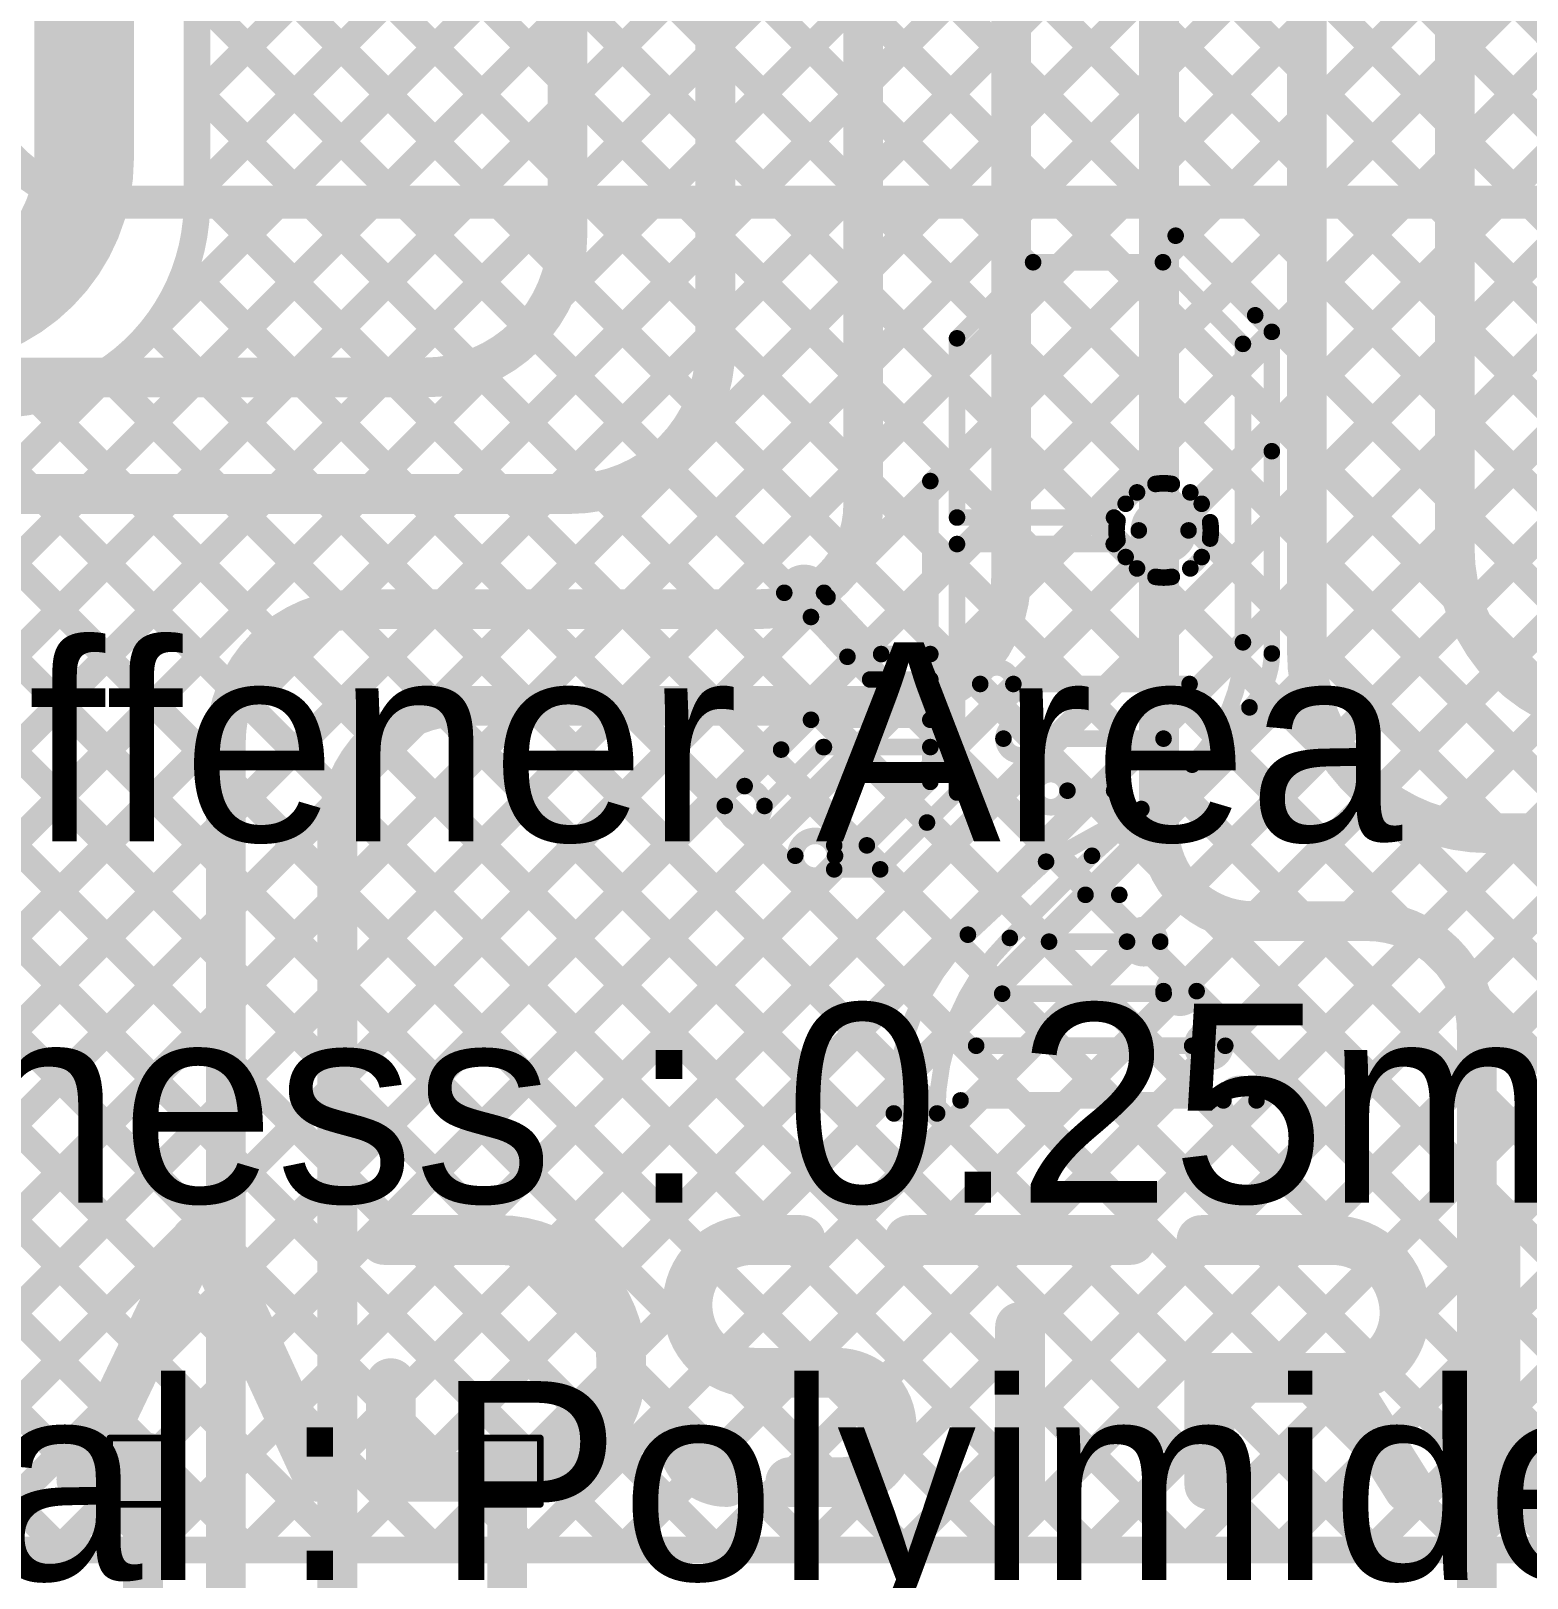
# Model space of a CAD drawing. Header units: inches. Extents: x -17 to 443, y -40 to 218.
# Drawn here: x 93.12 to 104.59, y 119.4 to 131.25 of the extents above; entities that cross this region are included whole.
import ezdxf

# ---------------------------------------------------------------- set-up
doc = ezdxf.new("R2010")
doc.units = ezdxf.units.IN
for name, color, linetype in [('Bottom Layer', 5, 'Continuous'), ('Drill Drawing', 1, 'Continuous'), ('Fabrication', 76, 'Continuous'), ('Top Layer', 1, 'Continuous'), ('Top Overlay', 2, 'Continuous'), ('Via Holes', 16, 'Continuous')]:
    doc.layers.add(name, color=color, linetype=linetype)
doc.styles.add('Arial', font='', dxfattribs={"height": 0.2})
doc.styles.get('Arial').set_extended_font_data('Arial')

msp = doc.modelspace()

# ---------------------------------------------------------------- hatches: boundary and pattern name
at = {"layer": 'Bottom Layer'}
h = msp.add_hatch(color=5, dxfattribs=at)
edge = h.paths.add_edge_path()
edge.add_arc((93.98254508, 120.21947), 0.2999994, 0, 360)
h = msp.add_hatch(color=5, dxfattribs=at)
edge = h.paths.add_edge_path()
edge.add_arc((96.7722728, 120.21947), 0.2999994, 0, 360)
at = {"layer": 'Top Layer'}
h = msp.add_hatch(color=1, dxfattribs=at)
edge = h.paths.add_edge_path()
edge.add_arc((93.98254508, 120.21947), 0.2999994, 0, 360)
h = msp.add_hatch(color=1, dxfattribs=at)
edge = h.paths.add_edge_path()
edge.add_arc((96.7722728, 120.21947), 0.2999994, 0, 360)
at = {"layer": 'Via Holes'}
h = msp.add_hatch(color=7, dxfattribs=at)
edge = h.paths.add_edge_path()
edge.add_arc((93.98254508, 120.21947), 0.1499997, 0, 360)
h = msp.add_hatch(color=7, dxfattribs=at)
edge = h.paths.add_edge_path()
edge.add_arc((96.7722728, 120.21947), 0.1499997, 0, 360)

# ---------------------------------------------------------------- linework, layer by layer
at = {"layer": 'Bottom Layer', "const_width": 0.3048}
for points in [[(97.23460868, 129.69020544), (97.23460868, 136.52627)], [(98.36762139999999, 128.81593744), (98.36762139999999, 136.52627)], [(99.50063411999999, 127.6196076), (99.50063411999999, 136.52627)], [(100.63364684, 127.06508496), (100.63364684, 136.52627)], [(101.76665956, 125.15538088), (101.76665956, 136.52627)], [(102.89967228, 126.50376274), (102.89967228, 136.52627)], [(104.032685, 127.28149296), (104.032685, 136.52627)], [(71.98706963999999, 128.59859218), (96.14299541999999, 128.59859218)], [(92.10180715999999, 127.70553072), (97.25721468, 127.70553072)], [(95.6374262, 126.82347), (98.70449651999999, 126.82347)], [(96.43666768, 126.08253168), (99.65109355999999, 126.08253168)], [(94.61754508, 117.73101168), (94.61754508, 125.80358888)], [(95.47227285999999, 115.85739592), (95.47227285999999, 125.11813686)], [(104.29673324, 125.10670178), (106.32410282, 125.10670178)], [(102.48867996, 124.43336048), (103.35906176, 124.43336048)], [(104.20165088, 110.59468864), (104.20165088, 123.59077136)], [(93.98254508, 117.98501168), (93.98254508, 120.21947)], [(96.7722728, 115.85739592), (96.7722728, 120.21947)]]:
    msp.add_lwpolyline(points, dxfattribs=at)
for points in [[(97.23460868, 129.69020544, -0.4142135623730951), (96.14299541999999, 128.59859218)], [(98.36762139999999, 128.81593744, -0.4142135623730951), (97.25721468, 127.70553072)], [(99.50063411999999, 127.6196076, -0.4142135623730951), (98.70449651999999, 126.82347)], [(105.34141492, 125.97276304, -0.4142135623730951), (104.032685, 127.28149296)], [(100.63364684, 127.06508496, -0.4142135623730951), (99.65109355999999, 126.08253168)], [(94.61754508, 125.80358888, -0.4142135623730951), (95.6374262, 126.82347)], [(104.29673324, 125.10670178, -0.4142135623730951), (102.89967228, 126.50376274)], [(95.47227285999999, 125.11813686, -0.4142135623730951), (96.43666768, 126.08253168)], [(102.48867996, 124.43336048, -0.4142135623730951), (101.76665956, 125.15538088)], [(103.35906176, 124.43336048, -0.4142135623730951), (104.20165088, 123.59077136)]]:
    msp.add_lwpolyline(points, format="xyb", dxfattribs=at)
at = {"layer": 'Bottom Layer', "const_width": 0.1524}
for points in [[(97.15840868, 129.69020544, 1), (97.31080868, 129.69020544, 1)], [(97.15840868, 129.69020544, 1), (97.31080868, 129.69020544, 1)], [(98.29142139999999, 128.81593744, 1), (98.44382139999999, 128.81593744, 1)], [(98.29142139999999, 128.81593744, 1), (98.44382139999999, 128.81593744, 1)], [(96.06679542, 128.59859218, 1), (96.21919541999999, 128.59859218, 1)], [(96.06679542, 128.59859218, 1), (96.21919541999999, 128.59859218, 1)], [(97.18101467999999, 127.70553072, 1), (97.33341468, 127.70553072, 1)], [(97.18101467999999, 127.70553072, 1), (97.33341468, 127.70553072, 1)], [(99.42443411999999, 127.6196076, 1), (99.57683412, 127.6196076, 1)], [(99.42443411999999, 127.6196076, 1), (99.57683412, 127.6196076, 1)], [(103.956485, 127.28149296, 1), (104.108885, 127.28149296, 1)], [(103.956485, 127.28149296, 1), (104.108885, 127.28149296, 1)], [(100.55744684, 127.06508496, 1), (100.70984684, 127.06508496, 1)], [(100.55744684, 127.06508496, 1), (100.70984684, 127.06508496, 1)], [(95.5612262, 126.82347, 1), (95.7136262, 126.82347, 1)], [(95.5612262, 126.82347, 1), (95.7136262, 126.82347, 1)], [(98.62829651999999, 126.82347, 1), (98.78069651999999, 126.82347, 1)], [(98.62829651999999, 126.82347, 1), (98.78069651999999, 126.82347, 1)], [(102.82347228, 126.50376274, 1), (102.97587228, 126.50376274, 1)], [(102.82347228, 126.50376274, 1), (102.97587228, 126.50376274, 1)], [(96.36046768, 126.08253168, 1), (96.51286768, 126.08253168, 1)], [(96.36046768, 126.08253168, 1), (96.51286768, 126.08253168, 1)], [(99.57489355999999, 126.08253168, 1), (99.72729355999999, 126.08253168, 1)], [(99.57489355999999, 126.08253168, 1), (99.72729355999999, 126.08253168, 1)], [(94.54134507999999, 125.80358888, 1), (94.69374508, 125.80358888, 1)], [(94.54134507999999, 125.80358888, 1), (94.69374508, 125.80358888, 1)], [(101.69045956, 125.15538088, 1), (101.84285956, 125.15538088, 1)], [(101.69045956, 125.15538088, 1), (101.84285956, 125.15538088, 1)], [(95.39607285999999, 125.11813686, 1), (95.54847285999999, 125.11813686, 1)], [(95.39607285999999, 125.11813686, 1), (95.54847285999999, 125.11813686, 1)], [(104.22053324, 125.10670178, 1), (104.37293324, 125.10670178, 1)], [(104.22053324, 125.10670178, 1), (104.37293324, 125.10670178, 1)], [(102.41247996, 124.43336048, 1), (102.56487996, 124.43336048, 1)], [(102.41247996, 124.43336048, 1), (102.56487996, 124.43336048, 1)], [(103.28286176, 124.43336048, 1), (103.43526176, 124.43336048, 1)], [(103.28286176, 124.43336048, 1), (103.43526176, 124.43336048, 1)], [(104.12545088, 123.59077136, 1), (104.27785088, 123.59077136, 1)], [(104.12545088, 123.59077136, 1), (104.27785088, 123.59077136, 1)], [(93.90634508, 120.21947, 1), (94.05874508, 120.21947, 1)], [(96.6960728, 120.21947, 1), (96.8484728, 120.21947, 1)]]:
    msp.add_lwpolyline(points, format="xyb", close=True, dxfattribs=at)
at = {"layer": 'Drill Drawing', "const_width": 0.0508}
for points in [[(93.72854507999999, 120.47347), (94.23654507999998, 120.47347)], [(93.72854507999999, 119.96547), (93.72854507999999, 120.47347)], [(94.23654507999998, 119.96547), (94.23654507999998, 120.47347)], [(96.51827279999999, 120.47347), (97.0262728, 120.47347)], [(96.51827279999999, 119.96547), (96.51827279999999, 120.47347)], [(97.0262728, 119.96547), (97.0262728, 120.47347)], [(93.72854507999999, 119.96547), (94.23654507999998, 119.96547)], [(96.51827279999999, 119.96547), (97.0262728, 119.96547)]]:
    msp.add_lwpolyline(points, dxfattribs=at)
at = {"layer": 'Drill Drawing', "const_width": 0.0254}
for points in [[(93.71584508, 120.47347, 1), (93.74124508, 120.47347, 1)], [(93.71584508, 120.47347, 1), (93.74124508, 120.47347, 1)], [(94.22384508, 120.47347, 1), (94.24924508, 120.47347, 1)], [(94.22384508, 120.47347, 1), (94.24924508, 120.47347, 1)], [(96.5055728, 120.47347, 1), (96.53097279999999, 120.47347, 1)], [(96.5055728, 120.47347, 1), (96.53097279999999, 120.47347, 1)], [(97.01357279999999, 120.47347, 1), (97.0389728, 120.47347, 1)], [(97.01357279999999, 120.47347, 1), (97.0389728, 120.47347, 1)], [(93.71584508, 119.96547, 1), (93.74124508, 119.96547, 1)], [(93.71584508, 119.96547, 1), (93.74124508, 119.96547, 1)], [(94.22384508, 119.96547, 1), (94.24924508, 119.96547, 1)], [(94.22384508, 119.96547, 1), (94.24924508, 119.96547, 1)], [(96.5055728, 119.96547, 1), (96.53097279999999, 119.96547, 1)], [(96.5055728, 119.96547, 1), (96.53097279999999, 119.96547, 1)], [(97.01357279999999, 119.96547, 1), (97.0389728, 119.96547, 1)], [(97.01357279999999, 119.96547, 1), (97.0389728, 119.96547, 1)]]:
    msp.add_lwpolyline(points, format="xyb", close=True, dxfattribs=at)
at = {"layer": 'Fabrication', "const_width": 0.254}
msp.add_lwpolyline([(93.75048052, 129.94156384, -0.4142135623730951), (92.66891042, 131.02313394)], format="xyb", dxfattribs=at)
msp.add_lwpolyline([(93.75048052, 129.94156384), (108.09022832, 129.94156384)], dxfattribs=at)
at = {"layer": 'Fabrication', "const_width": 0.127}
msp.add_lwpolyline([(93.68698051999999, 129.94156384, 1), (93.81398051999999, 129.94156384, 1)], format="xyb", close=True, dxfattribs=at)
msp.add_lwpolyline([(93.68698051999999, 129.94156384, 1), (93.81398051999999, 129.94156384, 1)], format="xyb", close=True, dxfattribs=at)
at = {"layer": 'Top Layer'}
for points, const_width in [([(93.53249772, 130.27444608), (93.53249772, 139.32638886)], 0.7619999999999999), ([(89.21147004, 121.24425078), (100.63268672, 132.66546746)], 0.2032), ([(89.21147004, 120.52582956), (101.35110794, 132.66546746)], 0.2032), ([(89.21147004, 123.39951444), (98.47742305999999, 132.66546746)], 0.2032), ([(89.21147004, 121.962672), (99.91426549999998, 132.66546746)], 0.2032), ([(89.21147004, 122.68109322), (99.19584428, 132.66546746)], 0.2032), ([(89.32522394, 119.92116224), (102.06952916, 132.66546746)], 0.2032), ([(89.32522394, 119.92116224), (102.06952916, 132.66546746)], 0.2032), ([(89.75274404, 119.63026112), (102.78795038, 132.66546746)], 0.2032), ([(90.45622752, 119.61532338), (103.5063716, 132.66546746)], 0.2032), ([(91.17464874, 119.61532338), (104.22479028, 132.66546492)], 0.2032), ([(91.89306995999999, 119.61532338), (104.9432115, 132.66546492)], 0.2032), ([(92.61149118, 119.61532338), (105.66163272, 132.66546492)], 0.2032), ([(93.3299124, 119.61532338), (106.38005394, 132.66546492)], 0.2032), ([(94.00585211999999, 128.91231774), (97.75900438, 132.66547)], 0.2032), ([(94.39609772, 130.02098456), (97.04058316, 132.66547)], 0.2032), ([(94.39609772, 130.73940578), (96.32216193999999, 132.66547)], 0.2032), ([(95.39925294, 132.66547), (108.44939956, 119.61532338)], 0.2032), ([(96.11767415999999, 132.66547), (109.16782078, 119.61532338)], 0.2032), ([(96.83609537999999, 132.66547), (109.886242, 119.61532338)], 0.2032), ([(97.5545166, 132.66547), (110.60466322, 119.61532338)], 0.2032), ([(98.2729175, 132.66546746), (111.27361032, 119.66477464)], 0.2032), ([(98.99133871999999, 132.66546746), (111.5156901, 120.14111608)], 0.2032), ([(99.70975994, 132.66546746), (111.5156901, 120.8595373)], 0.2032), ([(100.42818116, 132.66546746), (111.5156901, 121.57795852)], 0.2032), ([(101.14660238, 132.66546746), (111.51568756, 122.29638228)], 0.2032), ([(101.8650236, 132.66546746), (111.51568756, 123.0148035)], 0.2032), ([(102.58344482, 132.66546746), (111.51568756, 123.73322472)], 0.2032), ([(103.30186604, 132.66546746), (111.51568756, 124.45164594)], 0.2032), ([(94.04833362, 119.61532338), (107.0192932, 132.58628296)], 0.2032), ([(94.74546456, 132.60083716), (107.73097834, 119.61532338)], 0.2032), ([(94.41945301999999, 132.20842748), (107.01255712, 119.61532338)], 0.2032), ([(94.76675484, 119.61532338), (107.37204078, 132.22060932)], 0.2032), ([(94.39609772, 129.94157654), (94.39609772, 132.03896376)], 0.2032), ([(94.39609772, 129.94157654), (94.39609772, 132.03896376)], 0.2032), ([(95.48517605999999, 119.61532338), (107.467908, 131.59805532)], 0.2032), ([(94.39609772, 131.51336156), (106.2941359, 119.61532338)], 0.2032), ([(96.20359728, 119.61532338), (107.59338654, 131.00511264)], 0.2032), ([(94.39609772, 130.79494034), (105.57571468, 119.61532338)], 0.2032), ([(96.9220185, 119.61532338), (107.7882147, 130.48151958)], 0.2032), ([(94.39609772, 130.07651912), (104.85729346, 119.61532338)], 0.2032), ([(97.64043971999999, 119.61532338), (108.03979662, 130.01468028)], 0.2032), ([(98.35886094, 119.61532338), (108.34152576, 129.5979882)], 0.2032), ([(94.31318196, 129.44101366), (104.13887224, 119.61532338)], 0.2032), ([(99.07728216, 119.61532338), (108.69030586, 129.22834708)], 0.2032), ([(94.05949692, 128.97627748), (103.42045102, 119.61532338)], 0.2032), ([(99.79570337999999, 119.61532338), (109.08559844, 128.90521844)], 0.2032), ([(89.21147004, 124.11793566), (93.87292375999999, 128.77938938)], 0.2032), ([(93.68223834, 128.63511484), (102.7020298, 119.61532338)], 0.2032), ([(100.5141246, 119.61532338), (109.52929072, 128.6304895)], 0.2032), ([(89.619709, 128.38711686), (98.39150248, 119.61532338)], 0.2032), ([(90.33610076, 128.38914632), (99.1099237, 119.61532338)], 0.2032), ([(91.05452197999999, 128.38914632), (99.82834491999999, 119.61532338)], 0.2032), ([(91.7729432, 128.38914632), (100.54676614, 119.61532338)], 0.2032), ([(92.49136442, 128.38914632), (101.26518736, 119.61532338)], 0.2032), ([(93.17419262, 128.42473934), (101.98360858, 119.61532338)], 0.2032), ([(101.23254582, 119.61532338), (110.02622648, 128.40900404)], 0.2032), ([(101.95096704, 119.61532338), (110.5858215, 128.25017784)], 0.2032), ([(89.22827214, 128.0601325), (97.67308125999999, 119.61532338)], 0.2032), ([(102.66938826, 119.61532338), (111.16068192, 128.10661704)], 0.2032), ([(103.38780948, 119.61532338), (111.48041712, 127.70793102)], 0.2032), ([(89.21147257999999, 127.35851084), (96.95466004, 119.61532338)], 0.2032), ([(104.1062307, 119.61532338), (111.5156901, 127.02478278)], 0.2032), ([(89.21147257999999, 126.64008962), (96.23623882, 119.61532338)], 0.2032), ([(89.21147257999999, 125.9216684), (95.51781759999999, 119.61532338)], 0.2032), ([(89.21147257999999, 125.20324718), (94.79939638, 119.61532338)], 0.2032), ([(89.21147257999999, 124.48482596), (94.08097516, 119.61532338)], 0.2032), ([(89.21147004, 123.76640728), (93.36255394, 119.61532338)], 0.2032), ([(89.89484433999999, 119.61532338), (111.06936384, 119.61532338)], 0.2032)]:
    msp.add_lwpolyline(points, dxfattribs=dict(at, const_width=const_width))
for points, const_width in [([(94.34529771999999, 130.79494034, 1), (94.44689772, 130.79494034, 1)], 0.1016), ([(94.34529771999999, 130.73940578, 1), (94.44689772, 130.73940578, 1)], 0.1016), ([(93.34199772, 130.27444608, 1), (93.72299772, 130.27444608, 1)], 0.3809999999999999), ([(93.34199772, 130.27444608, 1), (93.72299772, 130.27444608, 1)], 0.3809999999999999), ([(94.34529771999999, 130.07651912, 1), (94.44689772, 130.07651912, 1)], 0.1016), ([(94.34529518, 129.94156638, 1), (94.44689518, 129.94156638, 1)], 0.1016), ([(94.34529771999999, 130.02098456, 1), (94.44689772, 130.02098456, 1)], 0.1016), ([(94.34529771999999, 129.94157654, 1), (94.44689772, 129.94157654, 1)], 0.1016), ([(94.34529771999999, 129.94157654, 1), (94.44689772, 129.94157654, 1)], 0.1016), ([(94.33781995999999, 129.78940768, 1), (94.43941996, 129.78940768, 1)], 0.1016), ([(94.33781995999999, 129.78940768, 1), (94.43941996, 129.78940768, 1)], 0.1016), ([(94.27844999999999, 129.4909272, 1), (94.38005, 129.4909272, 1)], 0.1016), ([(94.27844999999999, 129.4909272, 1), (94.38005, 129.4909272, 1)], 0.1016), ([(94.26238196, 129.44101366, 1), (94.36398195999999, 129.44101366, 1)], 0.1016), ([(94.16198845999999, 129.2097619, 1), (94.26358846, 129.2097619, 1)], 0.1016), ([(94.16198845999999, 129.2097619, 1), (94.26358846, 129.2097619, 1)], 0.1016), ([(94.00869691999999, 128.97627748, 1), (94.11029692, 128.97627748, 1)], 0.1016), ([(93.95505211999999, 128.91231774, 1), (94.05665212, 128.91231774, 1)], 0.1016), ([(93.99291081999999, 128.95672202, 1), (94.09451082, 128.95672202, 1)], 0.1016), ([(93.99291081999999, 128.95672202, 1), (94.09451082, 128.95672202, 1)], 0.1016), ([(93.77771694, 128.74152814, 1), (93.87931694, 128.74152814, 1)], 0.1016), ([(93.77771694, 128.74152814, 1), (93.87931694, 128.74152814, 1)], 0.1016), ([(93.82212376, 128.77938938, 1), (93.92372376, 128.77938938, 1)], 0.1016), ([(93.63143833999999, 128.63511484, 1), (93.73303834, 128.63511484, 1)], 0.1016), ([(93.52467705999999, 128.5724505, 1), (93.62627705999999, 128.5724505, 1)], 0.1016), ([(93.52467705999999, 128.5724505, 1), (93.62627705999999, 128.5724505, 1)], 0.1016), ([(93.12339262, 128.42473934, 1), (93.22499262, 128.42473934, 1)], 0.1016), ([(93.24351176, 128.4559915, 1), (93.34511176, 128.4559915, 1)], 0.1016), ([(93.24351176, 128.4559915, 1), (93.34511176, 128.4559915, 1)], 0.1016), ([(93.2791124, 119.61532338, 1), (93.3807124, 119.61532338, 1)], 0.1016), ([(93.31175394, 119.61532338, 1), (93.41335394, 119.61532338, 1)], 0.1016), ([(93.99753362, 119.61532338, 1), (94.09913362, 119.61532338, 1)], 0.1016), ([(94.03017515999998, 119.61532338, 1), (94.13177515999999, 119.61532338, 1)], 0.1016), ([(94.71595484, 119.61532338, 1), (94.81755484, 119.61532338, 1)], 0.1016), ([(94.74859638, 119.61532338, 1), (94.85019638, 119.61532338, 1)], 0.1016), ([(95.43437605999999, 119.61532338, 1), (95.53597606, 119.61532338, 1)], 0.1016), ([(95.46701759999999, 119.61532338, 1), (95.5686176, 119.61532338, 1)], 0.1016), ([(96.15279728, 119.61532338, 1), (96.25439727999999, 119.61532338, 1)], 0.1016), ([(96.18543881999999, 119.61532338, 1), (96.28703881999999, 119.61532338, 1)], 0.1016), ([(96.8712185, 119.61532338, 1), (96.97281849999999, 119.61532338, 1)], 0.1016), ([(96.90386004, 119.61532338, 1), (97.00546003999999, 119.61532338, 1)], 0.1016), ([(97.58963972, 119.61532338, 1), (97.69123972, 119.61532338, 1)], 0.1016), ([(97.62228126, 119.61532338, 1), (97.72388126, 119.61532338, 1)], 0.1016), ([(98.30806093999999, 119.61532338, 1), (98.40966094, 119.61532338, 1)], 0.1016), ([(98.34070247999999, 119.61532338, 1), (98.44230248, 119.61532338, 1)], 0.1016), ([(99.02648215999999, 119.61532338, 1), (99.12808215999999, 119.61532338, 1)], 0.1016), ([(99.0591237, 119.61532338, 1), (99.16072369999999, 119.61532338, 1)], 0.1016), ([(99.74490338, 119.61532338, 1), (99.84650338, 119.61532338, 1)], 0.1016), ([(99.77754492, 119.61532338, 1), (99.87914492, 119.61532338, 1)], 0.1016), ([(100.4633246, 119.61532338, 1), (100.5649246, 119.61532338, 1)], 0.1016), ([(100.49596614, 119.61532338, 1), (100.59756614, 119.61532338, 1)], 0.1016), ([(101.18174582, 119.61532338, 1), (101.28334582, 119.61532338, 1)], 0.1016), ([(101.21438736, 119.61532338, 1), (101.31598736, 119.61532338, 1)], 0.1016), ([(101.90016704, 119.61532338, 1), (102.00176704, 119.61532338, 1)], 0.1016), ([(101.93280858, 119.61532338, 1), (102.03440858, 119.61532338, 1)], 0.1016), ([(102.61858826, 119.61532338, 1), (102.72018826, 119.61532338, 1)], 0.1016), ([(102.6512298, 119.61532338, 1), (102.7528298, 119.61532338, 1)], 0.1016), ([(103.33700948, 119.61532338, 1), (103.43860948, 119.61532338, 1)], 0.1016), ([(103.36965102, 119.61532338, 1), (103.47125102, 119.61532338, 1)], 0.1016), ([(104.0554307, 119.61532338, 1), (104.1570307, 119.61532338, 1)], 0.1016), ([(104.08807224, 119.61532338, 1), (104.18967224, 119.61532338, 1)], 0.1016)]:
    msp.add_lwpolyline(points, format="xyb", close=True, dxfattribs=dict(at, const_width=const_width))
for points, const_width in [([(93.53249772, 130.27444608, -0.4142135623730951), (92.31672164, 129.05867)], 0.7619999999999999), ([(94.39609517999999, 129.94156638, -0.0245478066137187), (94.38861996, 129.78940768)], 0.2032), ([(94.38861996, 129.78940768, -0.049127008268208), (94.32925, 129.4909272)], 0.2032), ([(94.32925, 129.4909272, -0.0491272453468187), (94.21278846, 129.2097619)], 0.2032), ([(94.21278846, 129.2097619, -0.049127176650928), (94.04371081999999, 128.95672202)], 0.2032), ([(94.04371081999999, 128.95672202, -0.0491272988689223), (93.82851694, 128.74152814)], 0.2032), ([(93.82851694, 128.74152814, -0.0491271544733395), (93.57547706, 128.5724505)], 0.2032), ([(93.57547706, 128.5724505, -0.049127201846099), (93.29431176, 128.4559915)], 0.2032), ([(93.29431176, 128.4559915, -0.049126945113486), (92.99583127999999, 128.39662154)], 0.2032)]:
    msp.add_lwpolyline(points, format="xyb", dxfattribs=dict(at, const_width=const_width))
at = {"layer": 'Top Overlay'}
for points, const_width in [([(100.01486728, 127.80475582), (101.89446728, 129.68435582)], 0.127), ([(101.89446728, 129.68435582), (102.50406728, 129.07475582)], 0.127), ([(100.21937792, 128.89826646), (100.80226728, 129.48115582)], 0.127), ([(100.80226728, 129.48115582), (101.79689572, 129.48115582)], 0.127), ([(101.79689572, 129.48115582), (102.40994758, 128.85570114)], 0.127), ([(102.50406728, 129.07475582), (102.63106728, 128.94775582)], 0.127), ([(100.21937792, 127.52535582), (100.21937792, 128.89826646)], 0.127), ([(102.63106728, 128.03335582), (102.63106728, 128.94775582)], 0.127), ([(102.40994758, 126.5691779), (102.40994758, 128.85570114)], 0.127), ([(102.63106728, 126.48395582), (102.63106728, 128.03335582)], 0.127), ([(100.01486728, 126.47933556), (100.01486728, 127.80475582)], 0.127), ([(100.21937792, 127.52535582), (101.42215428, 127.52535582)], 0.127), ([(101.42215428, 127.52535582), (101.44755428, 127.49995582)], 0.127), ([(101.44755428, 127.49995582), (101.44932466, 127.5017262)], 0.127), ([(100.21937792, 127.32215582), (101.4199902, 127.32215582)], 0.127), ([(100.21937792, 125.54330746), (100.21937792, 127.32215582)], 0.127), ([(101.4199902, 127.32215582), (101.44932466, 127.35149028)], 0.127), ([(99.22746728, 126.91575582), (99.63848754, 126.47933556)], 0.127), ([(99.10046728, 126.76335582), (99.37986727999998, 126.45855582)], 0.127), ([(99.37986727999998, 126.45855582), (99.55393855999999, 126.28448454)], 0.127), ([(99.63821829999999, 126.47933556), (100.01486728, 126.47933556)], 0.127), ([(99.63848754, 126.47933556), (99.83737208, 126.47933556)], 0.127), ([(99.55393855999999, 126.28448454), (99.63142634, 126.28448454)], 0.127), ([(99.63142634, 126.28448454), (100.01486728, 126.28448454)], 0.127), ([(100.01486728, 125.97595582), (100.01486728, 126.28448454)], 0.127), ([(100.65117792, 126.25013612), (102.00117268, 126.25013612)], 0.127), ([(102.0294251, 125.64030244), (102.45993986, 126.0708172)], 0.127), ([(98.87186727999999, 125.74735582), (99.10046728, 125.97595582)], 0.127), ([(99.10046728, 125.97595582), (100.01486728, 125.97595582)], 0.127), ([(100.82897792, 125.83139172), (101.80176998, 125.83139172)], 0.127), ([(98.59246728, 125.46795582), (98.87186727999999, 125.74735582)], 0.127), ([(98.74486728, 125.31555582), (99.19601954, 125.76670808)], 0.127), ([(99.19601954, 125.76670808), (99.1998016, 125.76670808)], 0.127), ([(99.1998016, 125.76670808), (100.01486728, 125.76670808)], 0.127), ([(100.01486728, 125.50011984), (100.01486728, 125.76670808)], 0.127), ([(101.25341954, 124.93408338), (102.02111168, 125.63198902)], 0.127), ([(99.5285919, 125.01384446), (100.01486728, 125.50011984)], 0.127), ([(100.21937792, 125.41846646), (100.21937792, 125.54330746)], 0.127), ([(99.98946727999999, 125.18855582), (100.21937792, 125.41846646)], 0.127), ([(101.06556114, 125.43258886), (101.42290866, 125.43258886)], 0.127), ([(100.90185052, 124.88860468), (101.63207004, 125.29243928)], 0.127), ([(99.63098692, 124.83007546), (99.98946727999999, 125.18855582)], 0.127), ([(99.27826728, 125.01384446), (99.5285919, 125.01384446)], 0.127), ([(100.30270516, 124.32944146), (100.90185052, 124.88860468)], 0.127), ([(100.62391864, 124.30458248), (101.25341954, 124.93408338)], 0.127), ([(99.27826728, 124.83007546), (99.63098692, 124.83007546)], 0.127), ([(101.20356696, 124.6349806), (101.4627892, 124.6349806)], 0.127), ([(100.92440318, 124.27605828), (101.52214392, 124.27605828)], 0.127), ([(100.56548086, 123.87725542), (101.80287996, 123.87725542)], 0.127), ([(100.3660807, 123.47845002), (102.02064686, 123.47845002)], 0.127), ([(100.24643908, 123.05970816), (102.2599301, 123.05970816)], 0.127), ([(99.73546728, 122.96000808), (100.06697792, 122.96000808)], 0.127), ([(93.5105699, 120.1559446), (94.3879367, 121.99043928)], 0.3809999999999999), ([(94.3879367, 121.99043928), (94.48763678, 121.99043928)], 0.3809999999999999), ([(94.48763678, 121.99043928), (95.32512557999999, 120.17588614)], 0.3809999999999999), ([(95.83129677999999, 121.99043928), (96.70866612, 121.99043928)], 0.3809999999999999), ([(98.65283038, 121.99043928), (99.0217222, 121.99043928)], 0.3809999999999999), ([(99.85452215999999, 121.99043928), (101.54943368, 121.99043928)], 0.3809999999999999), ([(102.09250854, 121.99043928), (103.08952204, 121.99043928)], 0.3809999999999999), ([(104.34574762, 121.5784208), (104.34574762, 121.99043928)], 0.3809999999999999), ([(100.70197792, 120.07618352), (100.70197792, 121.3244208)], 0.3809999999999999), ([(104.34574762, 120.75415016), (104.34574762, 121.2228208)], 0.3809999999999999), ([(97.64654842, 121.0133724), (97.64654842, 121.05187118)], 0.3809999999999999), ([(98.67277192, 120.97349186), (99.30088597999999, 120.97349186)], 0.3809999999999999), ([(95.88114936, 120.17588614), (95.88114936, 120.89373078)], 0.3809999999999999), ([(102.15233062, 120.1160666), (102.15233062, 120.93361132)], 0.3809999999999999), ([(102.15233062, 120.93361132), (103.00975588, 120.93361132)], 0.3809999999999999), ([(103.00975588, 120.93361132), (103.14933904, 120.93361132)], 0.3809999999999999), ([(103.14933904, 120.93361132), (103.67819244, 120.09136002)], 0.3809999999999999), ([(99.71963038, 120.51486692), (99.71963038, 120.55474746)], 0.3809999999999999), ([(95.88114936, 120.17588614), (96.66878304, 120.17588614)], 0.3809999999999999), ([(96.66878304, 120.17588614), (96.80906216, 120.17588614)], 0.3809999999999999), ([(98.94196365999998, 120.1360056), (99.34076906, 120.1360056)], 0.3809999999999999)]:
    msp.add_lwpolyline(points, dxfattribs=dict(at, const_width=const_width))
for points, const_width in [([(101.86271728, 129.68435582, 1), (101.92621728, 129.68435582, 1)], 0.0635), ([(101.86271728, 129.68435582, 1), (101.92621728, 129.68435582, 1)], 0.0635), ([(100.77051728, 129.48115582, 1), (100.83401728, 129.48115582, 1)], 0.0635), ([(100.77051728, 129.48115582, 1), (100.83401728, 129.48115582, 1)], 0.0635), ([(101.76514572, 129.48115582, 1), (101.82864572, 129.48115582, 1)], 0.0635), ([(101.76514572, 129.48115582, 1), (101.82864572, 129.48115582, 1)], 0.0635), ([(102.47231728, 129.07475582, 1), (102.53581728, 129.07475582, 1)], 0.0635), ([(102.47231728, 129.07475582, 1), (102.53581728, 129.07475582, 1)], 0.0635), ([(100.18762792, 128.89826646, 1), (100.25112792, 128.89826646, 1)], 0.0635), ([(100.18762792, 128.89826646, 1), (100.25112792, 128.89826646, 1)], 0.0635), ([(102.59931728, 128.94775582, 1), (102.66281728, 128.94775582, 1)], 0.0635), ([(102.59931728, 128.94775582, 1), (102.66281728, 128.94775582, 1)], 0.0635), ([(102.37819758, 128.85570114, 1), (102.44169758, 128.85570114, 1)], 0.0635), ([(102.37819758, 128.85570114, 1), (102.44169758, 128.85570114, 1)], 0.0635), ([(102.59931728, 128.03335582, 1), (102.66281728, 128.03335582, 1)], 0.0635), ([(102.59931728, 128.03335582, 1), (102.66281728, 128.03335582, 1)], 0.0635), ([(99.98311728, 127.80475582, 1), (100.04661728, 127.80475582, 1)], 0.0635), ([(99.98311728, 127.80475582, 1), (100.04661728, 127.80475582, 1)], 0.0635), ([(101.56701556, 127.71789798, 1), (101.63051556, 127.71789798, 1)], 0.0635), ([(101.7082421, 127.78241906, 1), (101.7717421, 127.78241906, 1)], 0.0635), ([(101.8337181, 127.78241906, 1), (101.8972181, 127.78241906, 1)], 0.0635), ([(101.97494464, 127.71789798, 1), (102.03844464, 127.71789798, 1)], 0.0635), ([(101.47969036, 127.63057278, 1), (101.54319036, 127.63057278, 1)], 0.0635), ([(101.9932301, 127.42660824, 1), (101.6122301, 127.42660824, 1)], 0.127), ([(102.06226984, 127.63057278, 1), (102.12576984, 127.63057278, 1)], 0.0635), ([(100.18762792, 127.52535582, 1), (100.25112792, 127.52535582, 1)], 0.0635), ([(100.18762792, 127.52535582, 1), (100.25112792, 127.52535582, 1)], 0.0635), ([(101.39040428, 127.52535582, 1), (101.45390428, 127.52535582, 1)], 0.0635), ([(101.39040428, 127.52535582, 1), (101.45390428, 127.52535582, 1)], 0.0635), ([(101.41516928, 127.48934624, 1), (101.47866928, 127.48934624, 1)], 0.0635), ([(101.41580428, 127.49995582, 1), (101.47930428, 127.49995582, 1)], 0.0635), ([(101.41580428, 127.49995582, 1), (101.47930428, 127.49995582, 1)], 0.0635), ([(101.41757466, 127.5017262, 1), (101.48107466, 127.5017262, 1)], 0.0635), ([(102.12679092, 127.48934624, 1), (102.19029092, 127.48934624, 1)], 0.0635), ([(101.41516928, 127.36387024, 1), (101.47866928, 127.36387024, 1)], 0.0635), ([(101.5804801, 127.42660824, 1), (101.6439801, 127.42660824, 1)], 0.0635), ([(101.9614801, 127.42660824, 1), (102.0249801, 127.42660824, 1)], 0.0635), ([(102.12679092, 127.36387024, 1), (102.19029092, 127.36387024, 1)], 0.0635), ([(100.18762792, 127.32215582, 1), (100.25112792, 127.32215582, 1)], 0.0635), ([(100.18762792, 127.32215582, 1), (100.25112792, 127.32215582, 1)], 0.0635), ([(101.3882402, 127.32215582, 1), (101.4517402, 127.32215582, 1)], 0.0635), ([(101.3882402, 127.32215582, 1), (101.4517402, 127.32215582, 1)], 0.0635), ([(101.41757466, 127.35149028, 1), (101.48107466, 127.35149028, 1)], 0.0635), ([(101.47969036, 127.2226437, 1), (101.54319036, 127.2226437, 1)], 0.0635), ([(101.56701556, 127.1353185, 1), (101.63051556, 127.1353185, 1)], 0.0635), ([(101.97494464, 127.1353185, 1), (102.03844464, 127.1353185, 1)], 0.0635), ([(102.06226984, 127.2226437, 1), (102.12576984, 127.2226437, 1)], 0.0635), ([(99.20056867999999, 126.94876058, 1), (98.89576867999999, 126.94876058, 1)], 0.127), ([(101.7082421, 127.07079742, 1), (101.7717421, 127.07079742, 1)], 0.0635), ([(101.8337181, 127.07079742, 1), (101.8972181, 127.07079742, 1)], 0.0635), ([(98.86401868, 126.94876058, 1), (98.92751867999999, 126.94876058, 1)], 0.0635), ([(99.16881868, 126.94876058, 1), (99.23231867999999, 126.94876058, 1)], 0.0635), ([(99.19571728, 126.91575582, 1), (99.25921727999999, 126.91575582, 1)], 0.0635), ([(99.06871728, 126.76335582, 1), (99.13221727999999, 126.76335582, 1)], 0.0635), ([(102.37819758, 126.5691779, 1), (102.44169758, 126.5691779, 1)], 0.0635), ([(102.37819758, 126.5691779, 1), (102.44169758, 126.5691779, 1)], 0.0635), ([(99.34811728, 126.45855582, 1), (99.41161728, 126.45855582, 1)], 0.0635), ([(99.34811728, 126.45855582, 1), (99.41161728, 126.45855582, 1)], 0.0635), ([(99.60646829999999, 126.47933556, 1), (99.6699683, 126.47933556, 1)], 0.0635), ([(99.60673754, 126.47933556, 1), (99.67023754, 126.47933556, 1)], 0.0635), ([(99.60673754, 126.47933556, 1), (99.67023754, 126.47933556, 1)], 0.0635), ([(99.80562207999999, 126.47933556, 1), (99.86912208, 126.47933556, 1)], 0.0635), ([(99.98311728, 126.47933556, 1), (100.04661728, 126.47933556, 1)], 0.0635), ([(99.98311728, 126.47933556, 1), (100.04661728, 126.47933556, 1)], 0.0635), ([(102.59931728, 126.48395582, 1), (102.66281728, 126.48395582, 1)], 0.0635), ([(102.59931728, 126.48395582, 1), (102.66281728, 126.48395582, 1)], 0.0635), ([(100.65117792, 126.25013612, 1), (100.39717792, 126.25013612, 1)], 0.127), ([(99.52218855999999, 126.28448454, 1), (99.58568856, 126.28448454, 1)], 0.0635), ([(99.52218855999999, 126.28448454, 1), (99.58568856, 126.28448454, 1)], 0.0635), ([(99.59967633999999, 126.28448454, 1), (99.66317633999999, 126.28448454, 1)], 0.0635), ([(99.59967633999999, 126.28448454, 1), (99.66317633999999, 126.28448454, 1)], 0.0635), ([(99.98311728, 126.28448454, 1), (100.04661728, 126.28448454, 1)], 0.0635), ([(99.98311728, 126.28448454, 1), (100.04661728, 126.28448454, 1)], 0.0635), ([(100.36542792, 126.25013612, 1), (100.42892792, 126.25013612, 1)], 0.0635), ([(100.61942792, 126.25013612, 1), (100.68292792, 126.25013612, 1)], 0.0635), ([(100.61942792, 126.25013612, 1), (100.68292792, 126.25013612, 1)], 0.0635), ([(101.96942268, 126.25013612, 1), (102.03292268, 126.25013612, 1)], 0.0635), ([(102.42818986, 126.0708172, 1), (102.49168986, 126.0708172, 1)], 0.0635), ([(102.42818986, 126.0708172, 1), (102.49168986, 126.0708172, 1)], 0.0635), ([(99.06871728, 125.97595582, 1), (99.13221727999999, 125.97595582, 1)], 0.0635), ([(99.06871728, 125.97595582, 1), (99.13221727999999, 125.97595582, 1)], 0.0635), ([(99.98311728, 125.97595582, 1), (100.04661728, 125.97595582, 1)], 0.0635), ([(99.98311728, 125.97595582, 1), (100.04661728, 125.97595582, 1)], 0.0635), ([(100.82897792, 125.83139172, 1), (100.57497792, 125.83139172, 1)], 0.127), ([(100.54322792, 125.83139172, 1), (100.60672792, 125.83139172, 1)], 0.0635), ([(100.79722792, 125.83139172, 1), (100.86072792, 125.83139172, 1)], 0.0635), ([(100.79722792, 125.83139172, 1), (100.86072792, 125.83139172, 1)], 0.0635), ([(101.77001998, 125.83139172, 1), (101.83351998, 125.83139172, 1)], 0.0635), ([(98.84011728, 125.74735582, 1), (98.90361727999999, 125.74735582, 1)], 0.0635), ([(98.84011728, 125.74735582, 1), (98.90361727999999, 125.74735582, 1)], 0.0635), ([(99.16426954, 125.76670808, 1), (99.22776954, 125.76670808, 1)], 0.0635), ([(99.16426954, 125.76670808, 1), (99.22776954, 125.76670808, 1)], 0.0635), ([(99.1680516, 125.76670808, 1), (99.23155159999999, 125.76670808, 1)], 0.0635), ([(99.1680516, 125.76670808, 1), (99.23155159999999, 125.76670808, 1)], 0.0635), ([(99.98311728, 125.76670808, 1), (100.04661728, 125.76670808, 1)], 0.0635), ([(99.98311728, 125.76670808, 1), (100.04661728, 125.76670808, 1)], 0.0635), ([(101.98936168, 125.63198902, 1), (102.05286168, 125.63198902, 1)], 0.0635), ([(101.99468298, 125.64329202, 1), (102.05818298, 125.64329202, 1)], 0.0635), ([(101.9976751, 125.64030244, 1), (102.0611751, 125.64030244, 1)], 0.0635), ([(98.74486728, 125.31555582, 1), (98.44006728, 125.31555582, 1)], 0.127), ([(98.56071727999999, 125.46795582, 1), (98.62421728, 125.46795582, 1)], 0.0635), ([(99.98311728, 125.50011984, 1), (100.04661728, 125.50011984, 1)], 0.0635), ([(99.98311728, 125.50011984, 1), (100.04661728, 125.50011984, 1)], 0.0635), ([(100.18762792, 125.54330746, 1), (100.25112792, 125.54330746, 1)], 0.0635), ([(100.18762792, 125.54330746, 1), (100.25112792, 125.54330746, 1)], 0.0635), ([(101.06556114, 125.43258886, 1), (100.81156114, 125.43258886, 1)], 0.127), ([(100.18762792, 125.41846646, 1), (100.25112792, 125.41846646, 1)], 0.0635), ([(100.18762792, 125.41846646, 1), (100.25112792, 125.41846646, 1)], 0.0635), ([(100.77981114, 125.43258886, 1), (100.84331114, 125.43258886, 1)], 0.0635), ([(101.03381114, 125.43258886, 1), (101.09731114, 125.43258886, 1)], 0.0635), ([(101.03381114, 125.43258886, 1), (101.09731114, 125.43258886, 1)], 0.0635), ([(101.39115866, 125.43258886, 1), (101.45465866, 125.43258886, 1)], 0.0635), ([(98.40831728, 125.31555582, 1), (98.47181728, 125.31555582, 1)], 0.0635), ([(98.71311728, 125.31555582, 1), (98.77661728, 125.31555582, 1)], 0.0635), ([(98.71311728, 125.31555582, 1), (98.77661728, 125.31555582, 1)], 0.0635), ([(101.60032004, 125.29243928, 1), (101.66382004, 125.29243928, 1)], 0.0635), ([(99.95771728, 125.18855582, 1), (100.02121728, 125.18855582, 1)], 0.0635), ([(99.95771728, 125.18855582, 1), (100.02121728, 125.18855582, 1)], 0.0635), ([(99.284917, 124.93408592, 1), (98.98011699999999, 124.93408592, 1)], 0.127), ([(99.24651727999999, 125.01384446, 1), (99.31001728, 125.01384446, 1)], 0.0635), ([(99.49684189999999, 125.01384446, 1), (99.5603419, 125.01384446, 1)], 0.0635), ([(99.49684189999999, 125.01384446, 1), (99.5603419, 125.01384446, 1)], 0.0635), ([(98.948367, 124.93408592, 1), (99.011867, 124.93408592, 1)], 0.0635), ([(99.253167, 124.93408592, 1), (99.316667, 124.93408592, 1)], 0.0635), ([(100.87010052, 124.88860468, 1), (100.93360052, 124.88860468, 1)], 0.0635), ([(100.87010052, 124.88860468, 1), (100.93360052, 124.88860468, 1)], 0.0635), ([(101.22166954, 124.93408338, 1), (101.28516954, 124.93408338, 1)], 0.0635), ([(101.22166954, 124.93408338, 1), (101.28516954, 124.93408338, 1)], 0.0635), ([(99.24651727999999, 124.83007546, 1), (99.31001728, 124.83007546, 1)], 0.0635), ([(99.59923692, 124.83007546, 1), (99.66273691999999, 124.83007546, 1)], 0.0635), ([(99.59923692, 124.83007546, 1), (99.66273691999999, 124.83007546, 1)], 0.0635), ([(101.17181696, 124.6349806, 1), (101.23531696, 124.6349806, 1)], 0.0635), ([(101.4310392, 124.6349806, 1), (101.4945392, 124.6349806, 1)], 0.0635), ([(101.77614392, 124.27605828, 1), (101.52214392, 124.27605828, 1)], 0.127), ([(100.27095516, 124.32944146, 1), (100.33445516, 124.32944146, 1)], 0.0635), ([(100.27095516, 124.32944146, 1), (100.33445516, 124.32944146, 1)], 0.0635), ([(100.59216864, 124.30458248, 1), (100.65566864, 124.30458248, 1)], 0.0635), ([(100.59216864, 124.30458248, 1), (100.65566864, 124.30458248, 1)], 0.0635), ([(100.89265318, 124.27605828, 1), (100.95615318, 124.27605828, 1)], 0.0635), ([(101.49039392, 124.27605828, 1), (101.55389392, 124.27605828, 1)], 0.0635), ([(101.49039392, 124.27605828, 1), (101.55389392, 124.27605828, 1)], 0.0635), ([(101.74439392, 124.27605828, 1), (101.80789392, 124.27605828, 1)], 0.0635), ([(102.05530516, 123.89719696, 1), (101.80130516, 123.89719696, 1)], 0.127), ([(100.53373086, 123.87725542, 1), (100.59723086, 123.87725542, 1)], 0.0635), ([(101.76955516, 123.89719696, 1), (101.83305516, 123.89719696, 1)], 0.0635), ([(101.77112996, 123.87725542, 1), (101.83462996, 123.87725542, 1)], 0.0635), ([(102.02355516, 123.89719696, 1), (102.08705516, 123.89719696, 1)], 0.0635), ([(102.27464686, 123.47845256, 1), (102.02064686, 123.47845256, 1)], 0.127), ([(100.3343307, 123.47845002, 1), (100.3978307, 123.47845002, 1)], 0.0635), ([(101.98889686, 123.47845256, 1), (102.05239686, 123.47845256, 1)], 0.0635), ([(101.98889686, 123.47845002, 1), (102.05239686, 123.47845002, 1)], 0.0635), ([(102.24289686, 123.47845256, 1), (102.30639686, 123.47845256, 1)], 0.0635), ([(102.5139301, 123.05970816, 1), (102.2599301, 123.05970816, 1)], 0.127), ([(100.21468908, 123.05970816, 1), (100.27818908, 123.05970816, 1)], 0.0635), ([(102.2281801, 123.05970816, 1), (102.2916801, 123.05970816, 1)], 0.0635), ([(102.2281801, 123.05970816, 1), (102.2916801, 123.05970816, 1)], 0.0635), ([(102.4821801, 123.05970816, 1), (102.5456801, 123.05970816, 1)], 0.0635), ([(99.70371727999999, 122.96000808, 1), (99.76721728, 122.96000808, 1)], 0.0635), ([(99.70371727999999, 122.96000808, 1), (99.76721728, 122.96000808, 1)], 0.0635), ([(100.03522792, 122.96000808, 1), (100.09872792, 122.96000808, 1)], 0.0635), ([(100.03522792, 122.96000808, 1), (100.09872792, 122.96000808, 1)], 0.0635), ([(94.29268669999999, 121.99043928, 1), (94.48318669999999, 121.99043928, 1)], 0.1905), ([(94.29268669999999, 121.99043928, 1), (94.48318669999999, 121.99043928, 1)], 0.1905), ([(94.39238678, 121.99043928, 1), (94.58288678, 121.99043928, 1)], 0.1905), ([(94.39238678, 121.99043928, 1), (94.58288678, 121.99043928, 1)], 0.1905), ([(95.73604678, 121.99043928, 1), (95.92654678, 121.99043928, 1)], 0.1905), ([(96.61341612, 121.99043928, 1), (96.80391612, 121.99043928, 1)], 0.1905), ([(96.61341612, 121.99043928, 1), (96.80391612, 121.99043928, 1)], 0.1905), ([(98.55758037999999, 121.99043928, 1), (98.74808037999999, 121.99043928, 1)], 0.1905), ([(98.55758037999999, 121.99043928, 1), (98.74808037999999, 121.99043928, 1)], 0.1905), ([(98.92647219999999, 121.99043928, 1), (99.11697219999999, 121.99043928, 1)], 0.1905), ([(99.75927216, 121.99043928, 1), (99.94977216, 121.99043928, 1)], 0.1905), ([(101.45418368, 121.99043928, 1), (101.64468368, 121.99043928, 1)], 0.1905), ([(101.99725854, 121.99043928, 1), (102.18775854, 121.99043928, 1)], 0.1905), ([(102.99427204, 121.99043928, 1), (103.18477204, 121.99043928, 1)], 0.1905), ([(102.99427204, 121.99043928, 1), (103.18477204, 121.99043928, 1)], 0.1905), ([(104.25049762, 121.99043928, 1), (104.44099762, 121.99043928, 1)], 0.1905), ([(104.25049762, 121.5784208, 1), (104.44099762, 121.5784208, 1)], 0.1905), ([(98.05907744, 121.49193634, 1), (98.24957744, 121.49193634, 1)], 0.1905), ([(98.05907744, 121.49193634, 1), (98.24957744, 121.49193634, 1)], 0.1905), ([(103.55259452, 121.4321168, 1), (103.74309452, 121.4321168, 1)], 0.1905), ([(103.55259452, 121.4321168, 1), (103.74309452, 121.4321168, 1)], 0.1905), ([(100.60672792, 121.3244208, 1), (100.79722792, 121.3244208, 1)], 0.1905), ([(104.25049762, 121.2228208, 1), (104.44099762, 121.2228208, 1)], 0.1905), ([(97.55129842, 121.05187118, 1), (97.74179842, 121.05187118, 1)], 0.1905), ([(97.55129842, 121.0133724, 1), (97.74179842, 121.0133724, 1)], 0.1905), ([(97.55129842, 121.0133724, 1), (97.74179842, 121.0133724, 1)], 0.1905), ([(97.55198422, 121.05187118, 1), (97.74248422, 121.05187118, 1)], 0.1905), ([(98.57752192, 120.97349186, 1), (98.76802192, 120.97349186, 1)], 0.1905), ([(98.57752192, 120.97349186, 1), (98.76802192, 120.97349186, 1)], 0.1905), ([(99.20563598, 120.97349186, 1), (99.39613598, 120.97349186, 1)], 0.1905), ([(99.20563598, 120.97349186, 1), (99.39613598, 120.97349186, 1)], 0.1905), ([(95.78589936, 120.89373078, 1), (95.97639935999999, 120.89373078, 1)], 0.1905), ([(102.05708062, 120.93361132, 1), (102.24758062, 120.93361132, 1)], 0.1905), ([(102.05708062, 120.93361132, 1), (102.24758062, 120.93361132, 1)], 0.1905), ([(102.91450588, 120.93361132, 1), (103.10500588, 120.93361132, 1)], 0.1905), ([(102.91450588, 120.93361132, 1), (103.10500588, 120.93361132, 1)], 0.1905), ([(103.05408904, 120.93361132, 1), (103.24458904, 120.93361132, 1)], 0.1905), ([(103.05408904, 120.93361132, 1), (103.24458904, 120.93361132, 1)], 0.1905), ([(103.05408904, 120.93361132, 1), (103.24458904, 120.93361132, 1)], 0.1905), ([(104.25049762, 120.75415016, 1), (104.44099762, 120.75415016, 1)], 0.1905), ([(104.25049762, 120.73421116, 1), (104.44099762, 120.73421116, 1)], 0.1905), ([(98.0191969, 120.47498892, 1), (98.2096969, 120.47498892, 1)], 0.1905), ([(99.62438037999999, 120.55474746, 1), (99.81488038, 120.55474746, 1)], 0.1905), ([(99.62438037999999, 120.55474746, 1), (99.81488038, 120.55474746, 1)], 0.1905), ([(99.62438037999999, 120.51486692, 1), (99.81488038, 120.51486692, 1)], 0.1905), ([(99.62438037999999, 120.51486692, 1), (99.81488038, 120.51486692, 1)], 0.1905), ([(93.4153199, 120.1559446, 1), (93.60581989999999, 120.1559446, 1)], 0.1905), ([(95.22987558, 120.17588614, 1), (95.42037558, 120.17588614, 1)], 0.1905), ([(95.78589936, 120.17588614, 1), (95.97639935999999, 120.17588614, 1)], 0.1905), ([(95.78589936, 120.17588614, 1), (95.97639935999999, 120.17588614, 1)], 0.1905), ([(96.57353303999999, 120.17588614, 1), (96.76403304, 120.17588614, 1)], 0.1905), ([(96.57353303999999, 120.17588614, 1), (96.76403304, 120.17588614, 1)], 0.1905), ([(96.71381215999999, 120.17588614, 1), (96.90431216, 120.17588614, 1)], 0.1905), ([(96.71381215999999, 120.17588614, 1), (96.90431216, 120.17588614, 1)], 0.1905), ([(98.35818022, 120.1360056, 1), (98.54868022, 120.1360056, 1)], 0.1905), ([(98.84671365999999, 120.1360056, 1), (99.03721365999999, 120.1360056, 1)], 0.1905), ([(99.24551905999999, 120.1360056, 1), (99.43601905999999, 120.1360056, 1)], 0.1905), ([(99.24551905999999, 120.1360056, 1), (99.43601905999999, 120.1360056, 1)], 0.1905), ([(102.05708062, 120.1160666, 1), (102.24758062, 120.1160666, 1)], 0.1905), ([(100.60672792, 120.07618352, 1), (100.79722792, 120.07618352, 1)], 0.1905), ([(103.58294244, 120.09136002, 1), (103.77344244, 120.09136002, 1)], 0.1905)]:
    msp.add_lwpolyline(points, format="xyb", close=True, dxfattribs=dict(at, const_width=const_width))
for points, const_width in [([(101.51144036, 127.63057278, -0.087488663525924), (101.59876556, 127.71789798)], 0.127), ([(101.7399921, 127.78241906, -0.087488663525924), (101.8654681, 127.78241906)], 0.127), ([(102.00669464, 127.71789798, -0.087488663525924), (102.09401984, 127.63057278)], 0.127), ([(101.44691928, 127.36387024, -0.087488663525924), (101.44691928, 127.48934624)], 0.127), ([(102.15854092, 127.48934624, -0.0874886635259239), (102.15854092, 127.36387024)], 0.127), ([(101.59876556, 127.1353185, -0.0874886635259239), (101.51144036, 127.2226437)], 0.127), ([(102.09401984, 127.2226437, -0.0874886635259239), (102.00669464, 127.1353185)], 0.127), ([(101.8654681, 127.07079742, -0.0874886635259239), (101.7399921, 127.07079742)], 0.127), ([(102.40994758, 126.5691779, -0.198912367379658), (102.02643298, 125.64329202)], 0.127), ([(102.63106728, 126.48395582, -0.198912367379658), (102.45993986, 126.0708172)], 0.127), ([(99.73546728, 122.96000808, -0.198912367379658), (100.30270516, 124.32944146)], 0.127), ([(100.06697792, 122.96000808, -0.198912367379658), (100.62391864, 124.30458248)], 0.127), ([(96.70866612, 121.99043928, -0.4142135623730951), (97.64723421999999, 121.05187118)], 0.3809999999999999), ([(98.15432744, 121.49193634, -0.4142135623730951), (98.65283038, 121.99043928)], 0.3809999999999999), ([(103.08952204, 121.99043928, -0.4142135623730951), (103.64784452, 121.4321168)], 0.3809999999999999), ([(98.67277192, 120.97349186, -0.4142135623730951), (98.15432744, 121.49193634)], 0.3809999999999999), ([(103.64784452, 121.4321168, -0.4142135623730951), (103.14933904, 120.93361132)], 0.3809999999999999), ([(97.64654842, 121.0133724, -0.4142135623730951), (96.80906216, 120.17588614)], 0.3809999999999999), ([(99.30088597999999, 120.97349186, -0.4142135623730951), (99.71963038, 120.55474746)], 0.3809999999999999), ([(104.96389218, 120.1160666, -0.4142135623730951), (104.34574762, 120.73421116)], 0.3809999999999999), ([(98.45343022, 120.1360056, -0.4142135623730951), (98.11444689999999, 120.47498892)], 0.3809999999999999), ([(99.71963038, 120.51486692, -0.4142135623730951), (99.34076906, 120.1360056)], 0.3809999999999999)]:
    msp.add_lwpolyline(points, format="xyb", dxfattribs=dict(at, const_width=const_width))

# ---------------------------------------------------------------- texts
at = {"layer": 'Fabrication', "style": 'Arial'}
for s, p in [('Stiffener Area', (90.61651167999999, 125.0454827)), ('Thickness : 0.25mm', (87.54311168, 122.2768827)), ('Material : Polyimide', (86.87903883999999, 119.38522224))]:
    msp.add_text(s, height=1.524, dxfattribs=at).set_placement(p)

doc.saveas('drawing.dxf')
